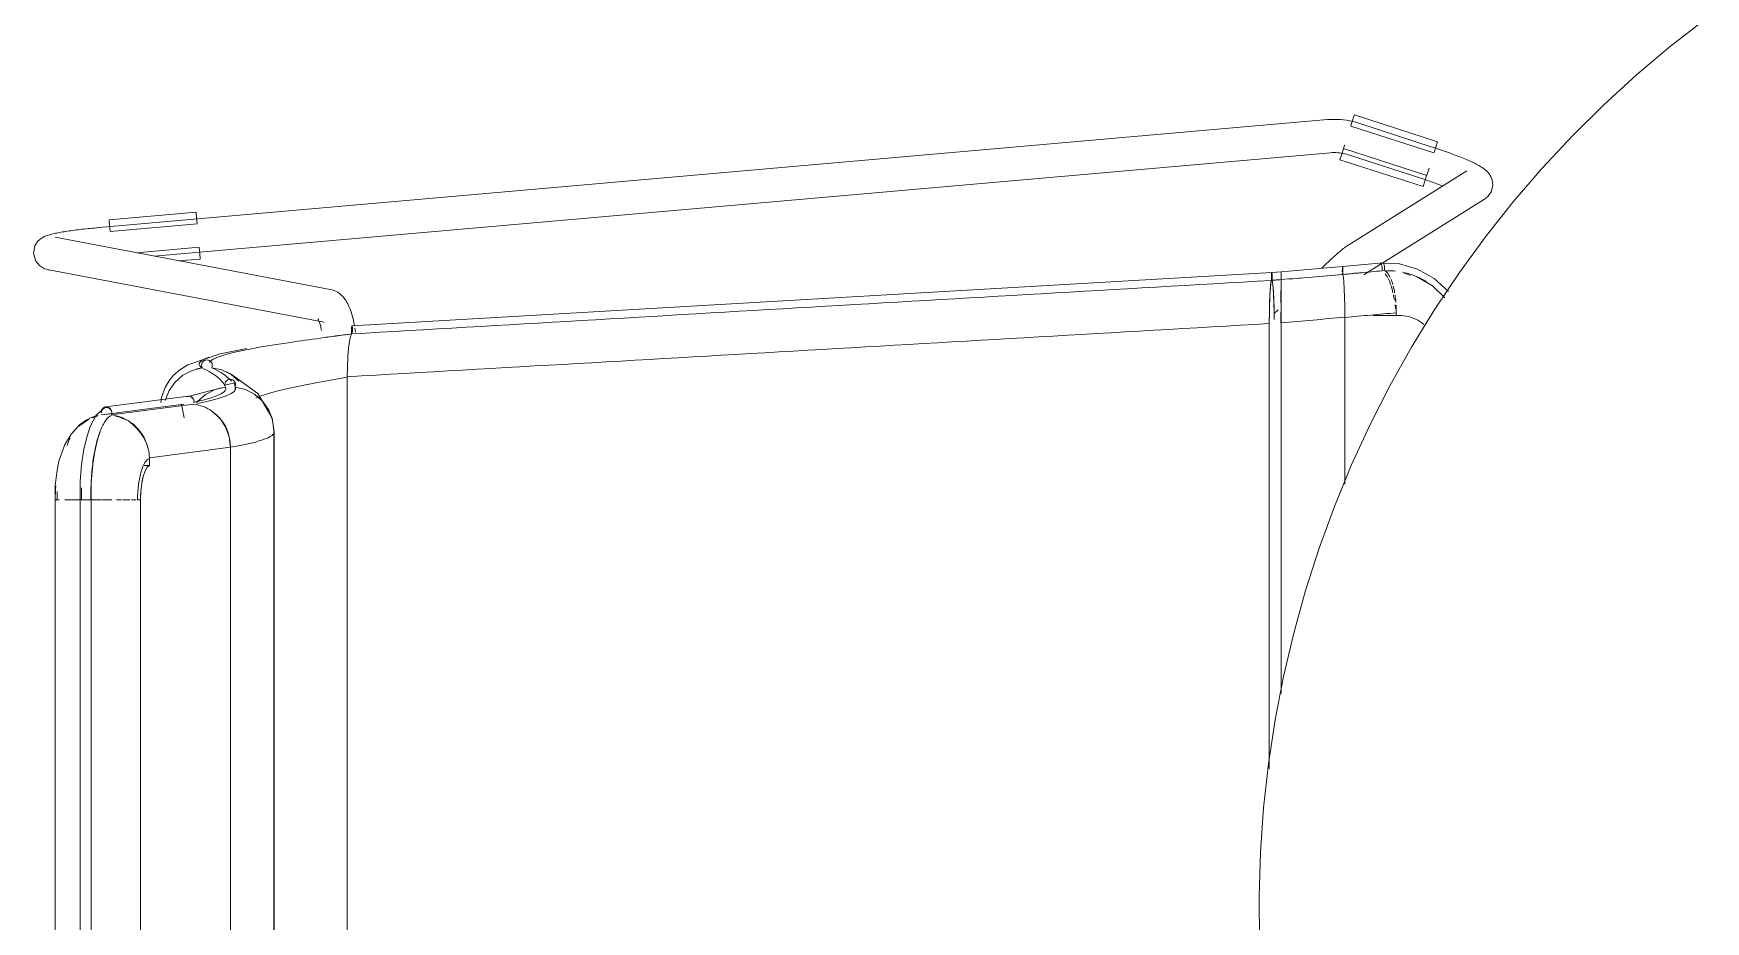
# Model space of a CAD drawing. Header units: millimetres. Extents: x 155927 to 326028, y -36033 to 97293.
# Drawn here: x 227216 to 227819, y 21097 to 21417 of the extents above; entities that cross this region are included whole.
import ezdxf

# ---------------------------------------------------------------- set-up
doc = ezdxf.new("R2010")
doc.units = ezdxf.units.MM
doc.header["$MEASUREMENT"] = 0
doc.layers.add('I-FURN', color=8, linetype='CONTINUOUS', lineweight=9)

msp = doc.modelspace()

# ---------------------------------------------------------------- linework, layer by layer
at = {"layer": 'I-FURN'}
for p, q in [((227819.38, 21422.14), (227806.75, 21412.33)), ((227806.75, 21412.33), (227794.51, 21402.02)), ((227794.51, 21402.02), (227782.69, 21391.24)), ((227782.69, 21391.24), (227771.32, 21379.98)), ((227682.98, 21385.85), (227239.66, 21346.9)), ((227683.03, 21385.86), (227682.98, 21385.85)), ((227684.17, 21385.93), (227683.03, 21385.86)), ((227685.31, 21385.96), (227684.17, 21385.93)), ((227686.45, 21385.95), (227685.31, 21385.96)), ((227687.59, 21385.88), (227686.45, 21385.95)), ((227688.73, 21385.78), (227687.59, 21385.88)), ((227689.86, 21385.62), (227688.73, 21385.78)), ((227690.98, 21385.43), (227689.86, 21385.62)), ((227692.1, 21385.18), (227690.98, 21385.43)), ((227691.39, 21383.64), (227692.03, 21385.61)), ((227692.03, 21385.61), (227692.66, 21387.56)), ((227693.21, 21384.9), (227692.1, 21385.18)), ((227692.66, 21387.56), (227722.67, 21377.88)), ((227694.3, 21384.56), (227693.21, 21384.9)), ((227691.36, 21383.52), (227721.36, 21373.83)), ((227721.11, 21375.85), (227694.3, 21384.56)), ((227771.32, 21379.98), (227760.41, 21368.29)), ((227259.53, 21336.6), (227684.03, 21373.9)), ((227684.03, 21373.9), (227684.69, 21373.94)), ((227684.69, 21373.94), (227685.35, 21373.96)), ((227685.35, 21373.96), (227686.01, 21373.95)), ((227686.01, 21373.95), (227686.67, 21373.92)), ((227686.67, 21373.92), (227687.33, 21373.86)), ((227687.33, 21373.86), (227687.99, 21373.77)), ((227687.44, 21371.41), (227688.07, 21373.36)), ((227687.99, 21373.77), (227688.64, 21373.66)), ((227688.07, 21373.36), (227688.71, 21375.33)), ((227688.64, 21373.66), (227689.29, 21373.52)), ((227718.76, 21365.76), (227688.75, 21375.45)), ((227688.78, 21375.55), (227689.16, 21376.71)), ((227689.29, 21373.52), (227689.93, 21373.35)), ((227689.93, 21373.35), (227690.56, 21373.16)), ((227690.56, 21373.16), (227690.59, 21373.15)), ((227690.59, 21373.15), (227717.4, 21364.44)), ((227721.57, 21375.7), (227721.11, 21375.85)), ((227722.04, 21375.92), (227721.4, 21373.95)), ((227722.31, 21375.46), (227721.57, 21375.7)), ((227722.67, 21377.88), (227722.04, 21375.92)), ((227723.04, 21375.21), (227722.31, 21375.46)), ((227723.78, 21374.96), (227723.04, 21375.21)), ((227724.5, 21374.71), (227723.78, 21374.96)), ((227725.23, 21374.46), (227724.5, 21374.71)), ((227725.94, 21374.21), (227725.23, 21374.46)), ((227726.65, 21373.95), (227725.94, 21374.21)), ((227727.35, 21373.7), (227726.65, 21373.95)), ((227728.04, 21373.44), (227727.35, 21373.7)), ((227728.71, 21373.19), (227728.04, 21373.44)), ((227729.38, 21372.93), (227728.71, 21373.19)), ((227730.03, 21372.68), (227729.38, 21372.93)), ((227730.67, 21372.43), (227730.03, 21372.68)), ((227687.44, 21371.41), (227717.45, 21361.72)), ((227733.26, 21367.36), (227689.68, 21340.06)), ((227718.79, 21365.86), (227719.59, 21368.34)), ((227731.3, 21372.18), (227730.67, 21372.43)), ((227731.91, 21371.93), (227731.3, 21372.18)), ((227732.5, 21371.68), (227731.91, 21371.93)), ((227733.08, 21371.44), (227732.5, 21371.68)), ((227733.65, 21371.2), (227733.08, 21371.44)), ((227734.19, 21370.96), (227733.65, 21371.2)), ((227734.72, 21370.72), (227734.19, 21370.96)), ((227735.23, 21370.48), (227734.72, 21370.72)), ((227735.72, 21370.25), (227735.23, 21370.48)), ((227736.19, 21370.02), (227735.72, 21370.25)), ((227736.65, 21369.79), (227736.19, 21370.02)), ((227737.09, 21369.56), (227736.65, 21369.79)), ((227737.51, 21369.33), (227737.09, 21369.56)), ((227737.93, 21369.1), (227737.51, 21369.33)), ((227738.32, 21368.87), (227737.93, 21369.1)), ((227738.72, 21368.62), (227738.32, 21368.87)), ((227739.1, 21368.37), (227738.72, 21368.62)), ((227739.49, 21368.09), (227739.1, 21368.37)), ((227739.9, 21367.78), (227739.49, 21368.09)), ((227740.32, 21367.41), (227739.9, 21367.78)), ((227740.79, 21366.94), (227740.32, 21367.41)), ((227741.31, 21366.31), (227740.79, 21366.94)), ((227760.41, 21368.29), (227749.97, 21356.16)), ((227717.73, 21364.33), (227717.4, 21364.44)), ((227718.08, 21363.67), (227717.45, 21361.72)), ((227718.42, 21364.1), (227717.73, 21364.33)), ((227718.72, 21365.65), (227718.08, 21363.67)), ((227719.11, 21363.87), (227718.42, 21364.1)), ((227719.8, 21363.64), (227719.11, 21363.87)), ((227720.48, 21363.41), (227719.8, 21363.64)), ((227721.15, 21363.17), (227720.48, 21363.41)), ((227721.82, 21362.94), (227721.15, 21363.17)), ((227722.47, 21362.7), (227721.82, 21362.94)), ((227723.12, 21362.47), (227722.47, 21362.7)), ((227723.76, 21362.23), (227723.12, 21362.47)), ((227724.38, 21362), (227723.76, 21362.23)), ((227741.87, 21365.4), (227741.31, 21366.31)), ((227742.4, 21364.02), (227741.87, 21365.4)), ((227741.98, 21359.82), (227742.57, 21362.05)), ((227742.57, 21362.05), (227742.4, 21364.02)), ((227702.87, 21334.16), (227739.64, 21357.19)), ((227740.76, 21358.09), (227739.64, 21357.19)), ((227749.97, 21356.16), (227740.02, 21343.63)), ((227740.76, 21358.09), (227741.98, 21359.82)), ((227243.26, 21349.72), (227274.67, 21352.48)), ((227243.44, 21347.67), (227243.26, 21349.72)), ((227274.67, 21352.48), (227274.85, 21350.43)), ((227274.85, 21350.43), (227275.03, 21348.37)), ((227217.5, 21341.93), (227218.41, 21342.79)), ((227218.41, 21342.79), (227219.11, 21343.27)), ((227219.11, 21343.27), (227219.68, 21343.57)), ((227219.68, 21343.57), (227220.15, 21343.79)), ((227220.15, 21343.79), (227220.58, 21343.96)), ((227220.58, 21343.96), (227220.98, 21344.1)), ((227220.98, 21344.1), (227221.38, 21344.22)), ((227221.38, 21344.22), (227221.77, 21344.34)), ((227221.77, 21344.34), (227222.18, 21344.45)), ((227222.18, 21344.45), (227222.59, 21344.55)), ((227222.59, 21344.55), (227223.02, 21344.65)), ((227223.02, 21344.65), (227223.46, 21344.75)), ((227223.46, 21344.75), (227223.92, 21344.85)), ((227323.1, 21324.61), (227223.81, 21343.42)), ((227223.92, 21344.85), (227224.4, 21344.94)), ((227224.4, 21344.94), (227224.89, 21345.04)), ((227224.89, 21345.04), (227225.41, 21345.13)), ((227225.41, 21345.13), (227225.94, 21345.22)), ((227225.94, 21345.22), (227226.49, 21345.32)), ((227226.49, 21345.32), (227227.06, 21345.41)), ((227227.06, 21345.41), (227227.65, 21345.5)), ((227227.65, 21345.5), (227228.25, 21345.59)), ((227228.25, 21345.59), (227228.87, 21345.68)), ((227228.87, 21345.68), (227229.5, 21345.77)), ((227229.5, 21345.77), (227230.15, 21345.86)), ((227230.15, 21345.86), (227230.81, 21345.95)), ((227230.81, 21345.95), (227231.49, 21346.04)), ((227231.49, 21346.04), (227232.18, 21346.12)), ((227232.18, 21346.12), (227232.88, 21346.21)), ((227232.88, 21346.21), (227233.59, 21346.29)), ((227233.59, 21346.29), (227234.3, 21346.37)), ((227234.3, 21346.37), (227235.03, 21346.45)), ((227235.03, 21346.45), (227235.76, 21346.53)), ((227235.76, 21346.53), (227236.5, 21346.6)), ((227236.5, 21346.6), (227237.25, 21346.68)), ((227237.25, 21346.68), (227237.99, 21346.75)), ((227237.99, 21346.75), (227238.75, 21346.82)), ((227238.75, 21346.82), (227239.5, 21346.89)), ((227239.5, 21346.89), (227239.66, 21346.9)), ((227243.62, 21345.61), (227243.44, 21347.67)), ((227243.63, 21345.49), (227275.04, 21348.25)), ((227740.02, 21343.63), (227730.59, 21330.71)), ((227215.98, 21337.52), (227216.46, 21340.28)), ((227216.81, 21334.77), (227215.98, 21337.52)), ((227216.46, 21340.28), (227217.5, 21341.93)), ((227275.79, 21339.8), (227253.18, 21337.81)), ((227275.8, 21339.67), (227275.98, 21337.61)), ((227275.98, 21337.61), (227276.16, 21335.57)), ((227685.54, 21336.62), (227685.18, 21336.29)), ((227685.89, 21336.94), (227685.54, 21336.62)), ((227686.23, 21337.24), (227685.89, 21336.94)), ((227686.55, 21337.52), (227686.23, 21337.24)), ((227686.86, 21337.8), (227686.55, 21337.52)), ((227687.15, 21338.05), (227686.86, 21337.8)), ((227687.43, 21338.3), (227687.15, 21338.05)), ((227687.7, 21338.53), (227687.43, 21338.3)), ((227687.95, 21338.74), (227687.7, 21338.53)), ((227688.19, 21338.94), (227687.95, 21338.74)), ((227688.42, 21339.13), (227688.19, 21338.94)), ((227688.65, 21339.31), (227688.42, 21339.13)), ((227688.87, 21339.49), (227688.65, 21339.31)), ((227689.1, 21339.66), (227688.87, 21339.49)), ((227689.35, 21339.84), (227689.1, 21339.66)), ((227689.68, 21340.06), (227689.35, 21339.84)), ((227216.81, 21334.77), (227218.14, 21333.19)), ((227218.14, 21333.19), (227219.22, 21332.45)), ((227219.22, 21332.45), (227220.02, 21332.07)), ((227220.02, 21332.07), (227220.64, 21331.86)), ((227220.64, 21331.86), (227221.16, 21331.72)), ((227221.16, 21331.72), (227221.57, 21331.63)), ((227221.57, 21331.63), (227320.86, 21312.82)), ((227268.26, 21334.87), (227276.16, 21335.57)), ((227662.85, 21330.71), (227330.94, 21311.42)), ((227662.8, 21330.45), (227662.78, 21330.16)), ((227662.83, 21330.64), (227662.8, 21330.45)), ((227662.85, 21330.71), (227662.83, 21330.64)), ((227662.85, 21330.71), (227666.21, 21330.98)), ((227662.88, 21330.64), (227662.85, 21330.71)), ((227662.91, 21330.45), (227662.88, 21330.64)), ((227662.93, 21330.15), (227662.91, 21330.45)), ((227666.21, 21330.43), (227666.2, 21330.05)), ((227688.41, 21332.81), (227666.21, 21330.98)), ((227666.21, 21330.91), (227666.21, 21330.98)), ((227666.21, 21330.98), (227666.21, 21330.91)), ((227666.21, 21330.92), (227666.21, 21330.98)), ((227666.21, 21330.98), (227666.21, 21330.91)), ((227666.2, 21330.04), (227666.21, 21330.43)), ((227666.22, 21330.43), (227666.22, 21330.73)), ((227666.22, 21330.72), (227666.22, 21330.43)), ((227666.22, 21330.43), (227666.22, 21330.05)), ((227666.22, 21330.05), (227666.22, 21330.43)), ((227681.37, 21332.78), (227680.9, 21332.34)), ((227681.83, 21333.21), (227681.37, 21332.78)), ((227682.29, 21333.63), (227681.83, 21333.21)), ((227682.73, 21334.05), (227682.29, 21333.63)), ((227683.17, 21334.45), (227682.73, 21334.05)), ((227683.59, 21334.84), (227683.17, 21334.45)), ((227684.01, 21335.22), (227683.59, 21334.84)), ((227684.41, 21335.59), (227684.01, 21335.22)), ((227684.8, 21335.95), (227684.41, 21335.59)), ((227685.18, 21336.29), (227684.8, 21335.95)), ((227688.32, 21331.88), (227688.31, 21331.43)), ((227688.31, 21331.43), (227688.32, 21331.88)), ((227688.31, 21331.43), (227688.31, 21330.94)), ((227688.31, 21330.94), (227688.31, 21331.43)), ((227688.31, 21330.44), (227688.32, 21329.97)), ((227688.32, 21329.97), (227688.31, 21330.44)), ((227688.34, 21332.26), (227688.32, 21331.88)), ((227688.32, 21331.88), (227688.34, 21332.26)), ((227688.36, 21332.56), (227688.34, 21332.26)), ((227688.34, 21332.26), (227688.36, 21332.55)), ((227688.39, 21332.74), (227688.36, 21332.56)), ((227688.36, 21332.55), (227688.39, 21332.74)), ((227688.41, 21332.81), (227688.39, 21332.74)), ((227688.39, 21332.74), (227688.41, 21332.81)), ((227702.9, 21334.23), (227688.41, 21332.81)), ((227688.41, 21332.81), (227688.44, 21332.74)), ((227688.44, 21332.74), (227688.41, 21332.81)), ((227688.46, 21332.55), (227688.44, 21332.74)), ((227688.48, 21332.26), (227688.46, 21332.55)), ((227688.46, 21332.55), (227688.48, 21332.25)), ((227688.5, 21331.87), (227688.48, 21332.26)), ((227688.48, 21332.25), (227688.5, 21331.87)), ((227688.51, 21331.42), (227688.5, 21331.87)), ((227688.5, 21331.87), (227688.51, 21331.41)), ((227688.51, 21330.42), (227688.5, 21329.95)), ((227688.52, 21330.93), (227688.51, 21331.42)), ((227688.51, 21331.41), (227688.52, 21330.92)), ((227688.51, 21330.43), (227688.52, 21330.93)), ((227688.52, 21330.92), (227688.51, 21330.42)), ((227688.51, 21329.96), (227688.51, 21330.43)), ((227696.05, 21329.89), (227702.5, 21333.93)), ((227702.01, 21334.11), (227708.92, 21333.82)), ((227708.92, 21333.82), (227715.44, 21331.95)), ((227715.44, 21331.95), (227721.45, 21328.56)), ((227730.59, 21330.71), (227721.67, 21317.42)), ((227323.1, 21324.61), (227324.08, 21324.35)), ((227324.08, 21324.35), (227324.98, 21323.99)), ((227662.35, 21325.23), (227662.19, 21322.73)), ((227662.54, 21326.98), (227662.35, 21325.23)), ((227662.75, 21327.87), (227662.54, 21326.98)), ((227662.75, 21329.33), (227662.74, 21328.84)), ((227662.74, 21328.84), (227662.74, 21328.34)), ((227662.74, 21328.34), (227662.75, 21327.87)), ((227662.76, 21329.78), (227662.75, 21329.33)), ((227662.78, 21330.16), (227662.76, 21329.78)), ((227662.95, 21329.77), (227662.93, 21330.15)), ((227662.96, 21329.32), (227662.95, 21329.77)), ((227662.95, 21327.86), (227662.96, 21328.33)), ((227663.16, 21326.96), (227662.95, 21327.86)), ((227662.96, 21328.83), (227662.96, 21329.32)), ((227662.96, 21328.33), (227662.96, 21328.83)), ((227663.35, 21325.21), (227663.16, 21326.96)), ((227663.52, 21322.71), (227663.35, 21325.21)), ((227666.16, 21322.99), (227666.18, 21325.49)), ((227666.18, 21325.49), (227666.16, 21322.99)), ((227666.18, 21325.49), (227666.19, 21327.24)), ((227666.19, 21327.24), (227666.18, 21325.49)), ((227666.2, 21330.05), (227666.2, 21329.59)), ((227666.2, 21329.59), (227666.2, 21330.04)), ((227666.2, 21329.1), (227666.2, 21329.59)), ((227666.2, 21329.59), (227666.2, 21329.1)), ((227666.2, 21328.6), (227666.2, 21329.1)), ((227666.2, 21329.1), (227666.2, 21328.61)), ((227666.2, 21328.61), (227666.2, 21328.14)), ((227666.2, 21328.13), (227666.2, 21328.6)), ((227666.22, 21330.05), (227666.22, 21329.6)), ((227666.22, 21329.6), (227666.22, 21330.05)), ((227666.22, 21329.6), (227666.22, 21329.11)), ((227666.22, 21329.11), (227666.22, 21329.6)), ((227666.22, 21329.11), (227666.22, 21328.61)), ((227666.22, 21328.61), (227666.22, 21329.11)), ((227666.22, 21328.61), (227666.22, 21328.14)), ((227666.22, 21328.14), (227666.22, 21328.61)), ((227666.22, 21328.14), (227666.23, 21327.25)), ((227666.23, 21327.26), (227666.22, 21328.14)), ((227666.25, 21325.51), (227666.23, 21327.26)), ((227666.23, 21327.25), (227666.25, 21325.51)), ((227666.26, 21323.01), (227666.25, 21325.51)), ((227666.25, 21325.5), (227666.26, 21323.01)), ((227688.5, 21329.95), (227688.7, 21329.07)), ((227688.7, 21329.07), (227688.51, 21329.96)), ((227688.7, 21329.07), (227688.88, 21327.35)), ((227688.88, 21327.33), (227688.7, 21329.07)), ((227688.88, 21327.33), (227689.03, 21324.89)), ((227689.03, 21324.85), (227688.88, 21327.33)), ((227689.03, 21324.86), (227689.14, 21321.82)), ((227689.14, 21321.75), (227689.03, 21324.85)), ((227715.04, 21329.24), (227720.87, 21325.87)), ((227720.87, 21325.87), (227725.34, 21321.61)), ((227721.45, 21328.56), (227726.6, 21323.81)), ((227324.98, 21323.99), (227325.77, 21323.55)), ((227325.77, 21323.55), (227326.46, 21323.07)), ((227326.46, 21323.07), (227327.05, 21322.56)), ((227327.05, 21322.56), (227327.57, 21322.03)), ((227327.57, 21322.03), (227328.03, 21321.51)), ((227328.03, 21321.51), (227328.43, 21320.97)), ((227328.43, 21320.97), (227328.79, 21320.44)), ((227328.79, 21320.44), (227329.11, 21319.9)), ((227329.11, 21319.9), (227329.4, 21319.36)), ((227329.4, 21319.36), (227329.67, 21318.81)), ((227329.67, 21318.81), (227329.92, 21318.25)), ((227662.06, 21319.6), (227661.99, 21316.04)), ((227662.19, 21322.73), (227662.06, 21319.6)), ((227663.64, 21319.6), (227663.52, 21322.71)), ((227663.72, 21316.04), (227663.64, 21319.6)), ((227666.16, 21319.86), (227666.16, 21322.99)), ((227666.16, 21322.99), (227666.16, 21319.87)), ((227666.27, 21319.87), (227666.26, 21323.01)), ((227666.26, 21323), (227666.27, 21319.87)), ((227666.27, 21319.87), (227666.27, 21316.3)), ((227666.27, 21316.3), (227666.27, 21319.87)), ((227689.14, 21321.76), (227689.21, 21318.32)), ((227689.22, 21318.32), (227689.14, 21321.75)), ((227318.63, 21314.04), (227318.65, 21314.01)), ((227318.65, 21314.01), (227318.69, 21313.94)), ((227318.69, 21313.94), (227318.74, 21313.85)), ((227318.74, 21313.85), (227318.81, 21313.7)), ((227318.81, 21313.7), (227318.9, 21313.51)), ((227318.9, 21313.51), (227319, 21313.28)), ((227319, 21313.28), (227319.1, 21313.01)), ((227319.1, 21313.01), (227319.2, 21312.7)), ((227319.2, 21312.7), (227319.31, 21312.37)), ((227319.31, 21312.37), (227319.42, 21312)), ((227329.92, 21318.25), (227330.16, 21317.68)), ((227330.16, 21317.68), (227330.38, 21317.1)), ((227330.38, 21317.1), (227330.58, 21316.51)), ((227330.58, 21316.51), (227330.78, 21315.9)), ((227330.78, 21315.9), (227330.96, 21315.28)), ((227330.96, 21315.28), (227331.13, 21314.65)), ((227331.13, 21314.65), (227331.3, 21314.01)), ((227331.3, 21314.01), (227331.45, 21313.36)), ((227331.45, 21313.36), (227331.59, 21312.69)), ((227331.59, 21312.69), (227331.73, 21312.01)), ((227661.99, 21316.04), (227661.96, 21312.25)), ((227665.13, 21317.21), (227663.6, 21315.74)), ((227663.74, 21313.79), (227663.72, 21316.04)), ((227666.15, 21312.53), (227666.15, 21316.31)), ((227666.15, 21316.31), (227666.15, 21312.53)), ((227666.27, 21316.3), (227666.28, 21312.52)), ((227666.28, 21312.52), (227666.27, 21316.3)), ((227666.28, 21312.52), (227666.28, 21178.78)), ((227666.28, 21178.78), (227666.28, 21312.52)), ((227689.24, 21314.46), (227689.22, 21318.22)), ((227689.22, 21318.22), (227689.24, 21314.58)), ((227689.24, 21254.34), (227689.24, 21314.46)), ((227689.24, 21314.46), (227689.24, 21254.34)), ((227709.04, 21315.17), (227699.28, 21315.17)), ((227707.79, 21316.16), (227707.79, 21315.11)), ((227721.67, 21317.42), (227713.3, 21303.79)), ((227319.42, 21312), (227319.53, 21311.61)), ((227319.53, 21311.61), (227319.63, 21311.19)), ((227319.63, 21311.19), (227319.74, 21310.74)), ((227319.74, 21310.74), (227319.84, 21310.27)), ((227319.84, 21310.27), (227319.93, 21309.78)), ((227329.99, 21305.91), (227330.36, 21307.65)), ((227330.35, 21307.65), (227329.99, 21305.9)), ((227330.75, 21308.55), (227330.35, 21307.65)), ((227330.36, 21307.65), (227330.75, 21308.55)), ((227330.74, 21310.01), (227330.73, 21309.52)), ((227330.73, 21309.52), (227330.74, 21310.01)), ((227330.73, 21309.52), (227330.74, 21309.02)), ((227330.74, 21309.02), (227330.73, 21309.52)), ((227330.76, 21310.47), (227330.74, 21310.01)), ((227330.74, 21310.01), (227330.76, 21310.47)), ((227330.74, 21309.02), (227330.75, 21308.55)), ((227330.75, 21308.55), (227330.74, 21309.02)), ((227330.76, 21310.47), (227330.8, 21310.86)), ((227330.8, 21310.85), (227330.76, 21310.47)), ((227330.84, 21311.15), (227330.8, 21310.85)), ((227330.8, 21310.86), (227330.84, 21311.15)), ((227330.84, 21311.15), (227330.89, 21311.35)), ((227330.89, 21311.34), (227330.84, 21311.15)), ((227330.89, 21311.35), (227330.94, 21311.42)), ((227330.94, 21311.41), (227330.89, 21311.34)), ((227330.94, 21311.42), (227331, 21311.36)), ((227331, 21311.35), (227330.94, 21311.41)), ((227331, 21311.36), (227331.05, 21311.17)), ((227331.05, 21311.17), (227331, 21311.35)), ((227331.09, 21310.88), (227331.05, 21311.17)), ((227331.05, 21311.17), (227331.09, 21310.88)), ((227331.13, 21310.5), (227331.09, 21310.88)), ((227331.09, 21310.88), (227331.13, 21310.5)), ((227331.15, 21310.05), (227331.13, 21310.5)), ((227331.13, 21310.5), (227331.15, 21310.05)), ((227331.16, 21309.56), (227331.15, 21310.05)), ((227331.15, 21310.05), (227331.16, 21309.56)), ((227331.15, 21309.06), (227331.16, 21309.56)), ((227331.16, 21309.56), (227331.15, 21309.06)), ((227331.73, 21312.01), (227331.85, 21311.31)), ((227331.97, 21310.61), (227332.08, 21309.89)), ((227332.08, 21309.89), (227332.18, 21309.17)), ((227661.96, 21312.25), (227661.96, 21151.68)), ((227661.96, 21151.68), (227661.96, 21312.25)), ((227283.37, 21301.41), (227271.65, 21297.42)), ((227293.03, 21303.31), (227283.37, 21301.41)), ((227329.44, 21300.3), (227329.28, 21296.77)), ((227329.29, 21296.83), (227329.44, 21300.31)), ((227329.44, 21300.35), (227329.68, 21303.41)), ((227329.68, 21303.41), (227329.44, 21300.3)), ((227329.68, 21303.44), (227329.99, 21305.9)), ((227329.99, 21305.9), (227329.68, 21303.41)), ((227713.3, 21303.79), (227705.48, 21289.83)), ((227268.83, 21295.6), (227266.58, 21293.61)), ((227271.65, 21297.42), (227268.83, 21295.6)), ((227273.23, 21295.4), (227269.91, 21293.66)), ((227276.86, 21296.3), (227273.23, 21295.4)), ((227274.81, 21295.9), (227276.86, 21296.3)), ((227276.72, 21297.77), (227276.65, 21297.27)), ((227276.65, 21297.27), (227276.73, 21297.76)), ((227276.69, 21296.77), (227276.65, 21297.27)), ((227276.65, 21297.27), (227276.69, 21296.77)), ((227276.86, 21296.3), (227276.69, 21296.77)), ((227276.69, 21296.77), (227276.86, 21296.3)), ((227276.92, 21298.22), (227276.72, 21297.77)), ((227276.73, 21297.76), (227276.92, 21298.22)), ((227276.92, 21298.22), (227277.23, 21298.61)), ((227277.23, 21298.61), (227276.92, 21298.22)), ((227277.23, 21298.61), (227277.62, 21298.91)), ((227277.62, 21298.91), (227277.23, 21298.61)), ((227278.08, 21299.11), (227277.62, 21298.91)), ((227277.62, 21298.91), (227278.08, 21299.1)), ((227278.08, 21299.1), (227278.56, 21299.18)), ((227278.56, 21299.18), (227278.08, 21299.11)), ((227278.56, 21299.18), (227279.05, 21299.12)), ((227279.05, 21299.12), (227278.56, 21299.18)), ((227279.05, 21299.12), (227279.51, 21298.93)), ((227279.51, 21298.94), (227279.05, 21299.12)), ((227279.91, 21298.65), (227279.51, 21298.94)), ((227279.51, 21298.93), (227279.91, 21298.65)), ((227279.91, 21298.65), (227280.23, 21298.27)), ((227280.23, 21298.27), (227279.91, 21298.65)), ((227280.23, 21298.27), (227280.43, 21297.82)), ((227280.43, 21297.82), (227280.23, 21298.27)), ((227280.49, 21296.83), (227280.34, 21296.35)), ((227280.34, 21296.35), (227280.5, 21296.83)), ((227280.34, 21296.35), (227283.96, 21295.56)), ((227283.96, 21295.57), (227280.34, 21296.35)), ((227280.43, 21297.82), (227280.52, 21297.33)), ((227280.53, 21297.33), (227280.43, 21297.82)), ((227280.52, 21297.33), (227280.49, 21296.83)), ((227280.5, 21296.83), (227280.53, 21297.33)), ((227287.28, 21293.93), (227283.96, 21295.57)), ((227283.96, 21295.56), (227287.28, 21293.92)), ((227287.36, 21293.98), (227285.61, 21294.87)), ((227329.23, 21293.08), (227329.28, 21296.77)), ((227329.28, 21296.77), (227329.23, 21293)), ((227263.46, 21289.17), (227262.17, 21285.57)), ((227264.8, 21291.44), (227263.46, 21289.17)), ((227266.58, 21293.61), (227264.8, 21291.44)), ((227267.08, 21291.18), (227264.91, 21288.09)), ((227269.91, 21293.66), (227267.08, 21291.18)), ((227271.76, 21286.02), (227283.38, 21288.99)), ((227281.51, 21288.45), (227278.12, 21286.7)), ((227285.23, 21289.34), (227281.51, 21288.45)), ((227283.38, 21288.99), (227285.24, 21289.31)), ((227288.83, 21290.86), (227284.94, 21290.02)), ((227285.03, 21290.31), (227285.11, 21290.8)), ((227285.11, 21290.8), (227285.03, 21290.31)), ((227285.07, 21289.81), (227285.03, 21290.31)), ((227285.03, 21290.31), (227285.06, 21289.82)), ((227285.06, 21289.82), (227285.23, 21289.34)), ((227285.23, 21289.34), (227285.07, 21289.81)), ((227285.31, 21291.26), (227285.11, 21290.8)), ((227285.11, 21290.8), (227285.31, 21291.25)), ((227285.63, 21291.64), (227285.31, 21291.26)), ((227285.31, 21291.25), (227285.63, 21291.63)), ((227285.63, 21291.63), (227286.03, 21291.93)), ((227286.03, 21291.93), (227285.63, 21291.64)), ((227286.03, 21291.93), (227286.49, 21292.12)), ((227286.49, 21292.12), (227286.03, 21291.93)), ((227286.98, 21292.19), (227286.49, 21292.12)), ((227286.49, 21292.12), (227286.98, 21292.18)), ((227287.47, 21292.12), (227286.98, 21292.19)), ((227286.98, 21292.18), (227287.47, 21292.12)), ((227290.12, 21291.53), (227287.28, 21293.93)), ((227287.28, 21293.92), (227290.12, 21291.53)), ((227296.9, 21287), (227287.36, 21293.98)), ((227287.47, 21292.12), (227287.93, 21291.93)), ((227287.93, 21291.93), (227287.47, 21292.12)), ((227287.93, 21291.93), (227288.33, 21291.63)), ((227288.33, 21291.64), (227287.93, 21291.93)), ((227288.65, 21291.26), (227288.33, 21291.64)), ((227288.33, 21291.63), (227288.65, 21291.25)), ((227288.85, 21290.8), (227288.65, 21291.26)), ((227288.65, 21291.25), (227288.85, 21290.8)), ((227288.75, 21288.28), (227288.7, 21291.16)), ((227288.73, 21289.34), (227288.9, 21289.82)), ((227288.89, 21289.81), (227288.73, 21289.34)), ((227292.45, 21288.45), (227288.73, 21289.34)), ((227288.85, 21290.8), (227288.93, 21290.31)), ((227288.93, 21290.31), (227288.85, 21290.8)), ((227288.93, 21290.31), (227288.89, 21289.81)), ((227288.9, 21289.82), (227288.93, 21290.31)), ((227292.45, 21288.45), (227295.84, 21286.69)), ((227295.84, 21286.7), (227292.45, 21288.45)), ((227329.23, 20909.6), (227329.23, 21293.08)), ((227329.23, 21293), (227329.23, 20909.6)), ((227705.48, 21289.83), (227698.22, 21275.57)), ((227270.2, 21283.18), (227240.51, 21279.34)), ((227271.84, 21286.03), (227242.07, 21282.18)), ((227244.05, 21279.36), (227273.75, 21283.2)), ((227262.17, 21285.57), (227261.94, 21283.8)), ((227264.91, 21288.09), (227263.51, 21284.58)), ((227269.42, 21283.06), (227270.37, 21278.24)), ((227271.61, 21285.98), (227271.17, 21285.79)), ((227272.08, 21286.05), (227271.61, 21285.98)), ((227272.54, 21285.98), (227272.08, 21286.05)), ((227272.99, 21285.79), (227272.54, 21285.98)), ((227273.37, 21285.5), (227272.99, 21285.79)), ((227273.67, 21285.11), (227273.37, 21285.5)), ((227273.86, 21284.66), (227273.67, 21285.11)), ((227274.86, 21283.03), (227273.75, 21283.2)), ((227273.94, 21284.17), (227273.86, 21284.66)), ((227273.9, 21283.67), (227273.94, 21284.17)), ((227275.24, 21284.19), (227274.78, 21283.65)), ((227278.12, 21286.7), (227275.24, 21284.19)), ((227298.72, 21284.19), (227295.84, 21286.7)), ((227295.84, 21286.69), (227298.71, 21284.19)), ((227302.01, 21278.34), (227296.9, 21287)), ((227298.71, 21284.19), (227300.88, 21281.05)), ((227300.89, 21281.05), (227298.72, 21284.19)), ((227231.98, 21275.02), (227235.88, 21277.7)), ((227235.88, 21277.7), (227236.07, 21277.8)), ((227236.48, 21275.16), (227238.67, 21279.27)), ((227238.67, 21279.27), (227241.57, 21281.82)), ((227241.7, 21279.49), (227246.47, 21280.11)), ((227283.25, 21278.09), (227280.51, 21280.57)), ((227285.33, 21274.97), (227283.25, 21278.09)), ((227302.08, 21278.19), (227300.71, 21281.37)), ((227300.88, 21281.05), (227302.25, 21277.48)), ((227302.25, 21277.48), (227300.89, 21281.05)), ((227302.88, 21273.15), (227302.08, 21278.19)), ((227302.25, 21277.48), (227302.72, 21273.69)), ((227302.72, 21273.69), (227302.25, 21277.48)), ((227227.29, 21268.66), (227229.69, 21272.54)), ((227229.69, 21272.54), (227231.98, 21275.02)), ((227234.22, 21267.01), (227235.32, 21271.7)), ((227235.32, 21271.7), (227236.48, 21275.16)), ((227240.02, 21273.4), (227238.93, 21269.96)), ((227286.65, 21271.43), (227285.33, 21274.97)), ((227287.13, 21267.66), (227286.65, 21271.43)), ((227302.72, 21273.69), (227302.72, 20928.91)), ((227302.72, 20928.91), (227302.72, 21273.69)), ((227302.88, 21234.25), (227302.88, 21273.16)), ((227698.22, 21275.57), (227691.54, 21261.04)), ((227225.17, 21262.61), (227227.29, 21268.66)), ((227233.38, 21261.39), (227234.22, 21267.01)), ((227237.96, 21265.53), (227237.37, 21261.51)), ((227238.93, 21269.96), (227237.96, 21265.53)), ((227257.85, 21263.8), (227287.13, 21267.66)), ((227287.13, 21267.66), (227287.13, 20934.94)), ((227287.13, 20934.94), (227287.13, 21267.66)), ((227223.87, 21253.76), (227224.38, 21258.58)), ((227224.38, 21258.58), (227225.17, 21262.61)), ((227232.89, 21255.27), (227233.38, 21261.39)), ((227237.37, 21261.51), (227236.84, 21254.95)), ((227255.6, 21257.11), (227256.27, 21259.09)), ((227257.92, 21261.08), (227255.89, 21261.08)), ((227257.9, 21261.08), (227255.89, 21261.08)), ((227256.27, 21259.09), (227257.06, 21260.44)), ((227257.06, 21260.44), (227257.92, 21261.08)), ((227257.92, 21261.08), (227257.85, 21263.8)), ((227691.54, 21261.04), (227685.45, 21246.24)), ((227223.76, 21248.73), (227223.87, 21253.76)), ((227232.8, 21248.73), (227232.89, 21255.27)), ((227236.84, 21254.95), (227236.76, 21248.73)), ((227254.77, 21251.76), (227255.09, 21254.61)), ((227255.09, 21254.61), (227255.6, 21257.11)), ((227223.93, 21248.73), (227223.76, 21248.73)), ((227223.76, 21248.73), (227223.76, 20953.87)), ((227223.78, 21248.73), (227225.25, 21248.73)), ((227227.28, 21248.73), (227229.86, 21248.73)), ((227233.04, 21248.73), (227230.01, 21248.73)), ((227230.03, 21248.73), (227233.04, 21248.73)), ((227232.8, 21248.73), (227232.8, 20953.87)), ((227232.8, 21248.73), (227236.75, 21248.73)), ((227232.87, 21248.73), (227232.8, 21248.73)), ((227233.06, 21248.73), (227232.87, 21248.73)), ((227233.37, 21248.73), (227233.06, 21248.73)), ((227233.76, 21248.73), (227233.37, 21248.73)), ((227234.21, 21248.73), (227233.76, 21248.73)), ((227234.7, 21248.73), (227234.21, 21248.73)), ((227235.2, 21248.73), (227234.7, 21248.73)), ((227235.67, 21248.73), (227235.2, 21248.73)), ((227236.09, 21248.73), (227235.67, 21248.73)), ((227236.42, 21248.73), (227236.09, 21248.73)), ((227236.65, 21248.73), (227236.42, 21248.73)), ((227236.75, 21248.73), (227236.65, 21248.73)), ((227240.54, 21248.73), (227236.73, 21248.73)), ((227236.73, 21248.73), (227240.54, 21248.73)), ((227236.76, 20953.87), (227236.76, 21248.73)), ((227240.74, 21248.73), (227244.29, 21248.73)), ((227245.92, 21248.73), (227247.76, 21248.73)), ((227248.28, 21248.73), (227250.75, 21248.73)), ((227251.33, 21248.73), (227253.07, 21248.73)), ((227254.6, 21248.73), (227254.6, 20953.87)), ((227254.66, 21248.73), (227254.77, 21251.76)), ((227254.66, 20953.87), (227254.66, 21248.73)), ((227685.45, 21246.24), (227679.95, 21231.22)), ((227302.88, 20929.45), (227302.88, 21234.25)), ((227679.95, 21231.22), (227675.06, 21215.99)), ((227675.06, 21215.99), (227670.78, 21200.57)), ((227670.78, 21200.57), (227667.12, 21185)), ((227667.12, 21185), (227664.08, 21169.29)), ((227664.08, 21169.29), (227661.68, 21153.47)), ((227661.68, 21153.47), (227659.91, 21137.57)), ((227659.91, 21137.57), (227658.78, 21121.61)), ((227658.78, 21121.61), (227658.29, 21105.62)), ((227658.29, 21105.62), (227658.43, 21089.62))]:
    msp.add_line(p, q, dxfattribs=at)
for centre, major_axis, ratio, start_param, end_param in [((227272.07, 21284.08), (0, 1.96), 0.955139, 4.501447, 6.790779), ((227272.06, 21267.53), (0, 15.78), 0.955139, 5.929149, 6.170649), ((227272.06, 21267.53), (0, 15.78), 0.955139, 5.687432, 5.928979), ((227272.06, 21267.53), (0, 15.78), 0.955139, 4.720632, 5.68731), ((227228.04, 21248.73), (0, 12.4), 0.287441, 1.332781, 1.570796), ((227239.51, 21248.73), (-15.75, 0), 0.000004, 3.431839, 3.614078)]:
    msp.add_ellipse(centre, major_axis=major_axis, ratio=ratio, start_param=start_param, end_param=end_param, dxfattribs=at)
for points, knots in [([(227662.75, 21327.87), (227662.75, 21328.1), (227662.74, 21328.59), (227662.74, 21329.22), (227662.75, 21329.68), (227662.77, 21330.09), (227662.8, 21330.55), (227662.83, 21330.71), (227662.85, 21330.71)], [-1, -1, -1, -1, -0.90625, -0.8125, -0.765625, -0.71875, -0.625, -0.501507, -0.501507, -0.501507, -0.501507]), ([(227662.85, 21330.71), (227662.87, 21330.71), (227662.9, 21330.57), (227662.93, 21330.17), (227662.95, 21329.79), (227662.96, 21329.33), (227662.96, 21328.83), (227662.96, 21328.33), (227662.96, 21328.01), (227662.95, 21327.86)], [-0.5, -0.5, -0.5, -0.5, -0.375, -0.3125, -0.25, -0.1875, -0.125, -0.0625, 0, 0, 0, 0]), ([(227702.73, 21331.29), (227702.74, 21331.51), (227702.73, 21332), (227702.65, 21332.75), (227702.49, 21333.42), (227702.32, 21333.85), (227702.2, 21334.01), (227702.16, 21334.05)], [-1, -1, -1, -1, -0.90625, -0.8125, -0.71875, -0.625, -0.5625, -0.5625, -0.5625, -0.5625]), ([(227703.05, 21334.18), (227703.08, 21334.17), (227703.12, 21334.12), (227703.2, 21334.01), (227703.3, 21333.82), (227703.4, 21333.5), (227703.47, 21333.1), (227703.51, 21332.75), (227703.53, 21332.37), (227703.52, 21331.93), (227703.49, 21331.57), (227703.46, 21331.39)], [0.5555556, 0.5555556, 0.5555556, 0.5555556, 0.5833333, 0.6180556, 0.6527778, 0.7222222, 0.7916667, 0.8263889, 0.8611111, 0.9305556, 1, 1, 1, 1]), ([(227710.14, 21330.79), (227712.22, 21330.35), (227715.18, 21329.37), (227717.85, 21327.82), (227718.65, 21327.29)], [-0.8210019, -0.8210019, -0.8210019, -0.8210019, -0.6666667, -0.5975811, -0.5975811, -0.5975811, -0.5975811]), ([(227661.96, 21312.25), (227661.96, 21313.53), (227661.98, 21316.08), (227662.06, 21319.68), (227662.18, 21322.85), (227662.4, 21326.21), (227662.61, 21327.59), (227662.75, 21327.87)], [-1, -1, -1, -1, -0.833333, -0.666667, -0.5, -0.333333, 0, 0, 0, 0]), ([(227662.95, 21327.86), (227663.1, 21327.57), (227663.3, 21326.18), (227663.52, 21322.83), (227663.65, 21319.67), (227663.72, 21316.56), (227663.74, 21314.55), (227663.74, 21313.79)], [-1, -1, -1, -1, -0.6666667, -0.5, -0.3333333, -0.1666667, -0.0664381, -0.0664381, -0.0664381, -0.0664381]), ([(227707.79, 21315.11), (227710.18, 21315.33), (227713.78, 21314.7), (227716.78, 21312.77), (227717.69, 21312)], [0, 0, 0, 0, 0.3333333, 0.5, 0.5, 0.5, 0.5]), ([(227330.75, 21308.55), (227323.2, 21307.53), (227307.99, 21305.5), (227289.55, 21302.45), (227281.26, 21300.01), (227279.66, 21298.59), (227279.46, 21298.18)], [0, 0, 0, 0, 0.25, 0.5, 0.75, 0.8499412, 0.8499412, 0.8499412, 0.8499412]), ([(227279.28, 21300.15), (227278.56, 21299.89), (227275.53, 21298.61), (227275.3, 21297.33), (227276.86, 21296.3)], [0.6866019, 0.6866019, 0.6866019, 0.6866019, 0.75, 1, 1, 1, 1]), ([(227276.86, 21296.3), (227279.26, 21295.14), (227282.69, 21293.05), (227284.47, 21290.96), (227284.94, 21290.02)], [0, 0, 0, 0, 0.5, 0.9025379, 0.9025379, 0.9025379, 0.9025379]), ([(227280.34, 21296.35), (227282.75, 21295.19), (227285.41, 21293.56), (227287.08, 21291.93), (227287.47, 21291.47)], [0, 0, 0, 0, 0.5, 0.696307, 0.696307, 0.696307, 0.696307]), ([(227285.23, 21289.34), (227285.77, 21288.32), (227284.04, 21286.5), (227277.56, 21284.69), (227273.84, 21283.9)], [0, 0, 0, 0, 0.5, 0.8877852, 0.8877852, 0.8877852, 0.8877852]), ([(227288.73, 21289.34), (227289.28, 21288.32), (227287.4, 21286.37), (227279.97, 21284.41), (227275.21, 21283.48)], [0, 0, 0, 0, 0.5, 0.954669, 0.954669, 0.954669, 0.954669]), ([(227296.25, 21285.39), (227297.5, 21285.98), (227301.88, 21287.54), (227313.06, 21290.08), (227323.84, 21292.03), (227329.23, 21293)], [0.3479649, 0.3479649, 0.3479649, 0.3479649, 0.5, 0.75, 1, 1, 1, 1]), ([(227244.05, 21279.36), (227244.11, 21279.5), (227244.18, 21279.72), (227244.22, 21280), (227244.23, 21280.28), (227244.2, 21280.58), (227244.11, 21280.87), (227244, 21281.14), (227243.8, 21281.46), (227243.5, 21281.77), (227243.13, 21282.01), (227242.77, 21282.14), (227242.46, 21282.19), (227242.19, 21282.2), (227241.92, 21282.16), (227241.68, 21282.09), (227241.43, 21281.98), (227241.13, 21281.78), (227240.82, 21281.46), (227240.6, 21281.06), (227240.5, 21280.71), (227240.47, 21280.45), (227240.46, 21280.29), (227240.47, 21280.21)], [0, 0, 0, 0, 0.0555556, 0.0833333, 0.1111111, 0.1666667, 0.1944444, 0.2222222, 0.2777778, 0.3333333, 0.3888889, 0.4444444, 0.4791667, 0.5138889, 0.5486111, 0.5833333, 0.6180556, 0.6527778, 0.7222222, 0.7916667, 0.8263889, 0.8611111, 0.8888889, 0.8888889, 0.8888889, 0.8888889]), ([(227239.39, 21279.15), (227238.62, 21278.99), (227236.72, 21278.42), (227233.86, 21276.86), (227231.67, 21274.86), (227230.67, 21273.47), (227230.4, 21273.07)], [0.0592823, 0.0592823, 0.0592823, 0.0592823, 0.1666667, 0.3333333, 0.5, 0.565028, 0.565028, 0.565028, 0.565028]), ([(227240.48, 21280.12), (227240.48, 21280.29), (227240.52, 21280.58), (227240.67, 21280.96), (227240.92, 21281.37), (227241.45, 21281.83), (227242.31, 21282.08), (227243.1, 21281.85), (227243.63, 21281.46), (227243.95, 21281.07), (227244.09, 21280.77), (227244.14, 21280.61)], [-0.875, -0.875, -0.875, -0.875, -0.8125, -0.765625, -0.71875, -0.625, -0.5, -0.375, -0.3125, -0.25, -0.1875, -0.1875, -0.1875, -0.1875]), ([(227287.13, 21267.66), (227292.85, 21268.66), (227300.49, 21270.5), (227302.88, 21272.33), (227302.88, 21273.15)], [0, 0, 0, 0, 0.5, 0.9107154, 0.9107154, 0.9107154, 0.9107154])]:
    msp.add_open_spline(points, degree=3, knots=knots, dxfattribs=at)
for points in [[(227695.4, 21330.68), (227693.06, 21330.44), (227690.69, 21330.21), (227688.32, 21329.97)], [(227703.46, 21331.39), (227701.02, 21331.16), (227696.07, 21330.68), (227691.03, 21330.2), (227688.51, 21329.96)], [(227703.46, 21331.39), (227703.85, 21331.25), (227704.6, 21330.68), (227705.3, 21329.54), (227705.63, 21328.85)], [(227706.24, 21331.25), (227705.59, 21331.31), (227704.94, 21331.32), (227704.29, 21331.31)], [(227704.99, 21331.36), (227705.82, 21331.35), (227706.64, 21331.31), (227707.46, 21331.23)], [(227330.75, 21308.55), (227385.99, 21311.77), (227496.59, 21318.21), (227607.35, 21324.65), (227662.75, 21327.87)], [(227666.22, 21328.14), (227665.64, 21328.1), (227664.49, 21328.01), (227663.33, 21327.92), (227662.75, 21327.87)], [(227666.2, 21328.13), (227665.66, 21328.09), (227664.58, 21328), (227663.49, 21327.91), (227662.95, 21327.86)], [(227666.22, 21328.14), (227669.94, 21328.44), (227677.37, 21329.05), (227684.8, 21329.65), (227688.5, 21329.95)], [(227672.53, 21328.66), (227672.94, 21328.69), (227673.35, 21328.73), (227673.76, 21328.76)], [(227677.37, 21329.06), (227681.02, 21329.36), (227684.67, 21329.67), (227688.32, 21329.97)], [(227704.77, 21328.81), (227704.46, 21329.45), (227704.14, 21329.84), (227703.82, 21330.17)], [(227705.74, 21326.39), (227705.47, 21327.2), (227705.18, 21328.01), (227704.89, 21328.56)], [(227705.83, 21328.4), (227706.08, 21327.81), (227706.31, 21327.15), (227706.51, 21326.42)], [(227706.58, 21323.35), (227706.37, 21324.27), (227706.13, 21325.21), (227705.89, 21326.06)], [(227706.69, 21325.74), (227706.88, 21325), (227707.04, 21324.2), (227707.19, 21323.36)], [(227712.86, 21329.73), (227712.15, 21329.99), (227711.42, 21330.17), (227710.69, 21330.3)], [(227707.11, 21320.69), (227707, 21321.37), (227706.87, 21322.02), (227706.73, 21322.68)], [(227707.33, 21322.51), (227707.45, 21321.66), (227707.57, 21320.79), (227707.63, 21319.88)], [(227707.56, 21317.57), (227707.5, 21318.05), (227707.44, 21318.52), (227707.38, 21318.98)], [(227707.7, 21318.95), (227707.75, 21318.04), (227707.79, 21317.11), (227707.79, 21316.16)], [(227666.28, 21312.52), (227670.11, 21312.86), (227673.94, 21313.2), (227677.77, 21313.55)], [(227677.77, 21313.55), (227681.6, 21313.89), (227685.42, 21314.24), (227689.24, 21314.58)], [(227707.79, 21316.16), (227704.77, 21315.9), (227698.63, 21315.36), (227692.38, 21314.77), (227689.24, 21314.46)], [(227707.79, 21315.11), (227708.3, 21315.16), (227708.81, 21315.18), (227709.32, 21315.17)], [(227330.74, 21308.54), (227327.68, 21308.15), (227324.59, 21307.76), (227321.54, 21307.37)], [(227495.47, 21302.67), (227550.93, 21305.86), (227606.43, 21309.06), (227661.96, 21312.25)], [(227329.23, 21293.08), (227384.59, 21296.27), (227440.01, 21299.47), (227495.47, 21302.67)], [(227236.73, 21248.73), (227236.68, 21251.07), (227236.76, 21255.72), (227237.39, 21262.58), (227238.5, 21268.72), (227240.03, 21273.8), (227241.92, 21277.49), (227243.33, 21278.8), (227244.06, 21279.16)], [(227237.17, 21278.27), (227237.8, 21278.52), (227238.45, 21278.68), (227239.11, 21278.82)], [(227257.85, 21263.8), (227257.81, 21265.09), (227257.45, 21267.59), (227256.04, 21271.19), (227253.84, 21274.34), (227251.01, 21276.87), (227247.67, 21278.63), (227245.29, 21279.21), (227244.05, 21279.36)], [(227244.23, 21280.12), (227244.24, 21279.95), (227244.24, 21279.78), (227244.2, 21279.63)], [(227245.57, 21278.9), (227246.95, 21278.59), (227248.32, 21278.08), (227249.58, 21277.39)], [(227250.93, 21276.53), (227252.97, 21275.1), (227254.59, 21273.13), (227255.89, 21270.92)], [(227229.24, 21271.11), (227228.81, 21270.22), (227228.41, 21269.3), (227228.17, 21268.34)], [(227255.9, 21270.89), (227256.5, 21269.76), (227257.05, 21268.57), (227257.3, 21267.33)], [(227302.88, 21273.16), (227302.87, 21273.33), (227302.82, 21273.51), (227302.72, 21273.69)], [(227253.53, 21248.73), (227253.59, 21252.52), (227254.56, 21259.91), (227256.72, 21263.29), (227257.84, 21263.55)], [(227223.85, 21248.73), (227223.84, 21250.44), (227223.92, 21252.12), (227224.07, 21253.7)], [(227233.33, 21248.73), (227233.3, 21250.16), (227233.31, 21251.58), (227233.34, 21252.99)], [(227255.55, 21257.11), (227255, 21255.06), (227254.72, 21252.34), (227254.62, 21249.56)]]:
    msp.add_open_spline(points, degree=3, dxfattribs=at)

doc.saveas('drawing.dxf')
